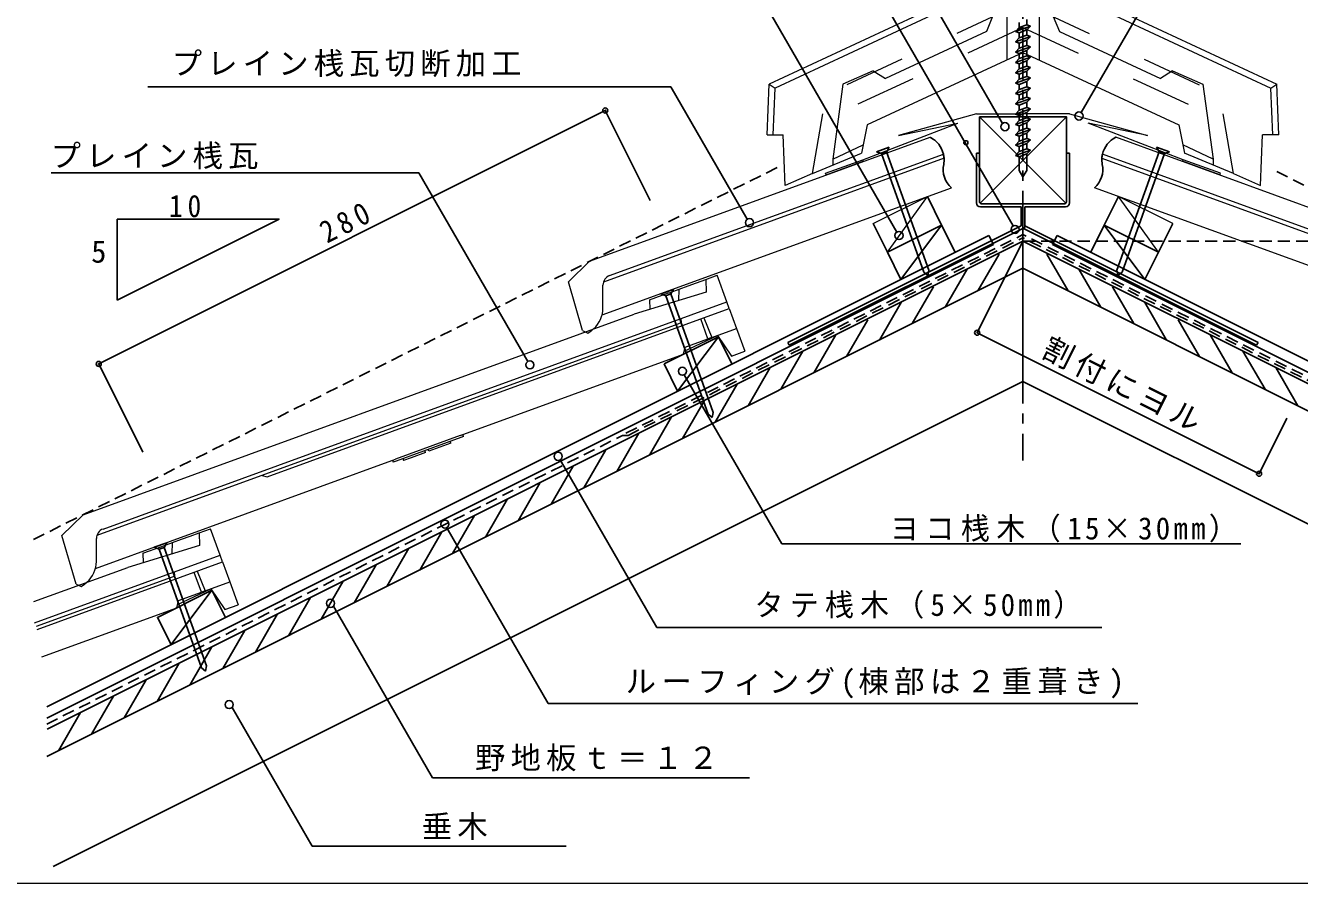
# Model space of a CAD drawing. Units: millimetres, scale not verified. Extents: x -941 to 1052, y -1622 to 1214.
# Drawn here: x 57 to 686, y 578 to 1002 of the extents above; entities that cross this region are included whole.
import ezdxf
from ezdxf.enums import TextEntityAlignment as Align

# ---------------------------------------------------------------- set-up
doc = ezdxf.new("R2010")
doc.units = ezdxf.units.MM
doc.header["$LTSCALE"] = 5
doc.header["$PDMODE"] = 32
doc.header["$PDSIZE"] = 2.5
for name, pattern in [('CHAIN1', [8, 5, -1, 1, -1]), ('DASHED1', [1.8, 1.2, -0.6]), ('DASHED_SPACED', [12, 6, -6])]:
    doc.linetypes.add(name, pattern=pattern)
for name, color, linetype in [('3-0', 7, 'DASHED1'), ('3-1', 7, 'Continuous'), ('3-2', 4, 'Continuous'), ('3-4', 7, 'Continuous'), ('3-6', 7, 'Continuous'), ('3-9', 7, 'Continuous'), ('3-A', 7, 'Continuous'), ('3-B', 2, 'Continuous'), ('3-C', 7, 'Continuous'), ('3-F', 7, 'Continuous'), ('4-1', 4, 'Continuous')]:
    doc.layers.add(name, color=color, linetype=linetype)
doc.layers.add('4-0', color=3, linetype='Continuous', lineweight=18)
doc.styles.add('ＭＳ ゴシック', font='')
doc.styles.get('ＭＳ ゴシック').set_extended_font_data('MS Gothic')

msp = doc.modelspace()

# ---------------------------------------------------------------- linework, layer by layer
at = {"layer": '3-0', "linetype": 'CHAIN1'}
msp.add_line((549.633, 1119.974), (549.633, 786.781), dxfattribs=at)
at = {"layer": '3-0'}
for p, q in [((428.051, 931.475), (57.981, 746.442)), ((675.119, 929.524), (1041.285, 746.442))]:
    msp.add_line(p, q, dxfattribs=at)
at = {"layer": '3-1'}
for centre, radius, start, end in [((498.229, 935.324), 12.415, 13.27605, 63.50026), ((601.037, 935.324), 12.415, 116.49974, 166.72395), ((521.918, 930.535), 11.756, 167.54077, 229.84656), ((498.229, 935.324), 12.415, 349.54478, 3.8487), ((577.348, 930.535), 11.756, 310.15344, 12.45923), ((601.037, 935.324), 12.415, 176.1513, 190.45522)]:
    msp.add_arc(centre, radius, start, end, dxfattribs=at)
at = {"layer": '3-1', "color": 2}
for centre, start, end in [((498.229, 935.324), 3.8487, 13.27605), ((601.037, 935.324), 166.72395, 176.1513)]:
    msp.add_arc(centre, 12.415, start, end, dxfattribs=at)
at = {"layer": '3-2'}
for p, q in [((509.438, 903.066), (502.375, 917.195)), ((589.828, 903.066), (596.892, 917.195)), ((482.607, 889.65), (475.542, 903.778)), ((482.607, 889.65), (509.438, 903.066)), ((509.438, 903.066), (489.314, 876.233)), ((516.146, 889.65), (509.438, 903.066)), ((583.12, 889.65), (589.828, 903.066)), ((589.828, 903.066), (609.952, 876.233)), ((616.66, 889.65), (589.828, 903.066)), ((616.66, 889.65), (623.724, 903.778)), ((66.994, 665.074), (532.757, 897.955)), ((67.196, 653.94), (549.633, 895.158)), ((534.993, 893.483), (532.757, 897.955)), ((549.633, 895.158), (549.633, 825.84)), ((1030.403, 654.773), (549.633, 895.158)), ((564.273, 893.483), (566.509, 897.955)), ((1030.85, 665.785), (566.509, 897.955)), ((66.994, 659.484), (534.993, 893.483)), ((489.314, 876.233), (482.606, 889.65)), ((1030.85, 660.195), (564.273, 893.483)), ((609.952, 876.233), (616.661, 889.65)), ((66.994, 640.423), (549.633, 881.742)), ((1030.85, 641.134), (549.633, 881.742)), ((372.215, 834.455), (399.048, 847.872)), ((399.048, 847.872), (378.924, 821.039)), ((405.756, 834.455), (399.048, 847.872)), ((378.924, 821.039), (372.215, 834.455)), ((70.165, 586.106), (549.633, 825.84)), ((1028.951, 586.181), (549.633, 825.84))]:
    msp.add_line(p, q, dxfattribs=at)
at = {"layer": '3-2', "color": 6, "linetype": 'DASHED1'}
for p, q in [((353.352, 800.212), (549.633, 898.353)), ((354.397, 799.137), (549.633, 896.756)), ((744.333, 801.003), (549.633, 898.353)), ((743.621, 799.762), (549.633, 896.756)), ((66.994, 656.488), (351.662, 799.137)), ((354.397, 799.137), (351.662, 799.137))]:
    msp.add_line(p, q, dxfattribs=at)
at = {"layer": '3-2'}
msp.add_lwpolyline([(155.317, 709.236), (148.608, 722.652), (128.484, 695.819), (121.776, 709.236), (148.608, 722.652)], dxfattribs=at)
at = {"layer": '3-4'}
for p, q in [((545.958, 998.757), (553.308, 1001.432)), ((545.958, 998.757), (547.713, 1000.673)), ((545.958, 998.757), (547.713, 998.118)), ((545.958, 993.649), (553.308, 996.324)), ((545.958, 993.649), (547.713, 995.564)), ((547.713, 998.118), (551.553, 999.516)), ((551.553, 999.516), (553.308, 1001.432)), ((551.553, 994.408), (553.308, 996.324)), ((545.958, 993.649), (547.713, 993.01)), ((545.958, 988.54), (553.308, 991.216)), ((545.958, 988.54), (547.713, 990.456)), ((547.713, 993.01), (551.553, 994.408)), ((547.713, 987.902), (551.553, 989.3)), ((551.553, 989.3), (553.308, 991.216)), ((545.958, 988.54), (547.713, 987.902)), ((545.958, 983.432), (553.308, 986.108)), ((545.958, 983.432), (547.713, 985.348)), ((545.958, 983.432), (547.713, 982.794)), ((547.713, 982.794), (551.553, 984.191)), ((551.553, 984.191), (553.308, 986.108)), ((545.958, 978.324), (553.308, 980.999)), ((545.958, 978.324), (547.713, 980.24)), ((545.958, 978.324), (547.713, 977.686)), ((547.713, 977.686), (551.553, 979.083)), ((551.553, 979.083), (553.308, 980.999)), ((545.957, 973.216), (553.308, 975.891)), ((545.957, 973.216), (547.713, 975.132)), ((545.957, 973.216), (547.713, 972.578)), ((545.957, 968.108), (553.308, 970.783)), ((545.957, 968.108), (547.713, 970.024)), ((547.713, 972.578), (551.553, 973.976)), ((547.713, 972.578), (547.713, 970.024)), ((551.552, 968.867), (553.308, 970.783)), ((551.553, 973.976), (553.308, 975.891)), ((551.553, 973.976), (551.553, 971.421)), ((545.957, 968.108), (547.713, 967.47)), ((545.957, 962.999), (553.308, 965.675)), ((545.957, 962.999), (547.712, 964.915)), ((547.712, 962.362), (551.552, 963.759)), ((547.713, 967.47), (551.552, 968.867)), ((547.713, 967.47), (547.713, 964.915)), ((551.552, 968.867), (551.552, 966.313)), ((551.552, 963.759), (553.308, 965.675)), ((551.552, 963.759), (551.552, 961.205)), ((545.957, 962.999), (547.712, 962.362)), ((545.957, 957.892), (553.308, 960.567)), ((545.957, 957.892), (547.712, 959.807)), ((545.957, 957.892), (547.712, 957.254)), ((547.712, 962.362), (547.712, 959.807)), ((547.712, 957.254), (551.552, 958.651)), ((551.552, 958.651), (553.308, 960.567)), ((551.552, 958.651), (551.552, 956.097)), ((545.956, 952.783), (553.307, 955.459)), ((545.956, 952.783), (547.712, 954.699)), ((545.956, 952.783), (547.712, 952.145)), ((547.712, 957.254), (547.712, 954.699)), ((547.712, 952.145), (551.552, 953.542)), ((547.712, 952.145), (547.712, 949.591)), ((551.552, 953.542), (553.307, 955.459)), ((551.552, 953.542), (551.552, 950.989)), ((545.956, 947.675), (553.307, 950.351)), ((545.956, 947.675), (547.711, 949.591)), ((545.956, 947.675), (547.711, 947.037)), ((545.956, 942.567), (553.307, 945.242)), ((547.711, 947.037), (551.551, 948.435)), ((547.711, 947.037), (547.711, 944.483)), ((551.551, 948.435), (553.307, 950.351)), ((551.551, 948.435), (551.551, 945.881)), ((551.551, 943.326), (553.307, 945.242)), ((545.956, 942.567), (547.711, 944.483)), ((545.956, 942.567), (547.712, 941.929)), ((545.956, 937.459), (553.307, 940.134)), ((545.956, 937.459), (547.712, 939.375)), ((547.711, 941.929), (551.551, 943.326)), ((547.712, 941.929), (547.712, 939.375)), ((547.712, 939.375), (551.552, 940.772)), ((551.551, 943.326), (551.551, 940.772)), ((551.552, 940.772), (553.307, 940.134)), ((551.552, 938.219), (553.307, 940.134)), ((545.956, 937.459), (547.712, 936.821)), ((547.712, 936.821), (551.552, 938.219)), ((547.713, 936.821), (547.713, 930.038)), ((551.553, 938.219), (551.553, 930.038)), ((549.633, 926.849), (547.713, 930.038)), ((549.633, 926.849), (551.553, 930.038))]:
    msp.add_line(p, q, dxfattribs=at)
for points in [[(547.713, 1003.227), (547.713, 1000.673), (551.553, 1002.07)], [(551.553, 1004.624), (551.553, 1002.07), (553.308, 1001.432)], [(547.713, 998.118), (547.713, 995.564), (551.553, 996.962)], [(551.553, 999.516), (551.553, 996.962), (553.308, 996.324)], [(547.713, 993.01), (547.713, 990.456), (551.553, 991.854)], [(551.553, 994.408), (551.553, 991.854), (553.308, 991.216)], [(551.553, 989.3), (551.553, 986.746), (553.308, 986.108)], [(547.713, 987.902), (547.713, 985.348), (551.553, 986.746)], [(547.713, 982.794), (547.713, 980.24), (551.553, 981.638)], [(551.553, 984.191), (551.553, 981.638), (553.308, 980.999)], [(547.713, 977.686), (547.713, 975.132), (551.553, 976.53)], [(551.553, 979.083), (551.553, 976.53), (553.308, 975.891)], [(547.713, 970.024), (551.553, 971.421), (553.308, 970.783)], [(547.712, 964.915), (551.552, 966.313), (553.308, 965.675)], [(547.712, 959.807), (551.552, 961.205), (553.308, 960.567)], [(547.712, 954.699), (551.552, 956.097), (553.307, 955.459)], [(547.711, 949.591), (551.552, 950.989), (553.307, 950.351)], [(547.711, 944.483), (551.551, 945.881), (553.307, 945.242)]]:
    msp.add_lwpolyline(points, dxfattribs=at)
at = {"layer": '3-6'}
for p, q in [((528.132, 956.557), (570.839, 913.85)), ((528.132, 956.557), (528.132, 914.557)), ((571.132, 956.557), (528.425, 913.85)), ((526.632, 914.057), (526.632, 938.557)), ((528.132, 938.557), (526.632, 938.557)), ((571.134, 938.557), (572.634, 938.557)), ((572.634, 914.057), (572.634, 938.557)), ((529.132, 913.557), (549.633, 913.557)), ((570.134, 913.557), (549.633, 913.557)), ((548.782, 912.057), (528.632, 912.057)), ((548.782, 902.777), (548.782, 912.057)), ((550.484, 912.057), (570.634, 912.057)), ((550.484, 901.951), (550.484, 912.057)), ((548.782, 902.777), (433.436, 845.104)), ((550.484, 901.951), (434.107, 843.762)), ((549.633, 901.526), (665.159, 843.762)), ((550.484, 902.777), (665.83, 845.104)), ((434.107, 843.762), (433.436, 845.104)), ((665.159, 843.762), (665.83, 845.104))]:
    msp.add_line(p, q, dxfattribs=at)
msp.add_lwpolyline([(528.132, 956.557), (571.134, 956.557), (571.134, 914.557)], dxfattribs=at)
for centre, radius, start, end in [((528.632, 914.057), 2, 180, 270), ((529.132, 914.557), 1, 180, 270), ((570.134, 914.557), 1, 270, 0), ((570.634, 914.057), 2, 270, 0)]:
    msp.add_arc(centre, radius, start, end, dxfattribs=at)
at = {"layer": '3-9'}
for p, q in [((477.266, 939.319), (483.562, 941.57)), ((477.266, 939.319), (479.729, 938.404)), ((479.729, 938.404), (482.261, 939.309)), ((503.172, 880.76), (482.244, 939.303)), ((482.261, 939.309), (483.562, 941.57)), ((596.094, 880.76), (617.023, 939.303)), ((617.006, 939.309), (615.704, 941.57)), ((622.001, 939.319), (615.704, 941.57)), ((619.537, 938.404), (617.006, 939.309)), ((622.001, 939.319), (619.537, 938.404)), ((500.641, 879.855), (479.712, 938.398)), ((598.625, 879.855), (619.554, 938.398)), ((502.658, 878.205), (500.641, 879.855)), ((502.658, 878.205), (503.172, 880.76)), ((596.608, 878.205), (596.094, 880.76)), ((596.608, 878.205), (598.625, 879.855)), ((370.553, 869.059), (376.849, 871.309)), ((375.548, 869.048), (376.849, 871.309)), ((370.553, 869.059), (373.016, 868.144)), ((393.928, 809.595), (373, 868.138)), ((373.016, 868.144), (375.548, 869.048)), ((396.459, 810.5), (375.531, 869.042)), ((395.945, 807.944), (393.928, 809.595)), ((395.945, 807.944), (396.459, 810.5)), ((120.113, 743.839), (126.409, 746.09)), ((120.113, 743.839), (122.577, 742.925)), ((122.577, 742.925), (125.108, 743.829)), ((146.019, 685.281), (125.091, 743.823)), ((125.108, 743.829), (126.409, 746.09)), ((143.488, 684.375), (122.56, 742.919)), ((145.505, 682.725), (143.488, 684.375)), ((145.505, 682.725), (146.019, 685.281))]:
    msp.add_line(p, q, dxfattribs=at)
at = {"layer": '3-A'}
for p, q in [((465.608, 1081.409), (539.566, 953.309)), ((646.487, 1076.522), (578.434, 958.65)), ((459.334, 1050.53), (544.715, 902.642)), ((423.009, 1010.758), (487.207, 899.563)), ((375.518, 971.359), (117.044, 971.359)), ((375.518, 971.359), (413.298, 905.924)), ((250.985, 928.937), (69.162, 928.937)), ((250.985, 928.937), (304.816, 835.697)), ((382.166, 829.066), (430.373, 745.568)), ((320.777, 787.025), (368.587, 704.216)), ((264.769, 753.517), (314.914, 666.664)), ((430.373, 745.568), (657.274, 745.568)), ((208.724, 714.778), (257.744, 629.872)), ((368.587, 704.216), (588.574, 704.216)), ((158.632, 664.721), (198.238, 596.12)), ((314.914, 666.664), (606.444, 666.664)), ((257.744, 629.872), (414.42, 629.872)), ((198.238, 596.12), (323.778, 596.12))]:
    msp.add_line(p, q, dxfattribs=at)
for centre in [(577.33, 956.982), (540.722, 951.678), (414.454, 904.291), (545.728, 900.917), (488.363, 897.932), (305.871, 833.998), (381.267, 830.852), (319.842, 788.793), (263.87, 755.304), (207.304, 716.186), (157.212, 666.13)]:
    msp.add_circle(centre, 2, dxfattribs=at)
at = {"layer": '3-C'}
for p, q in [((92.697, 834.475), (343.136, 959.695)), ((365.405, 915.158), (343.136, 959.695)), ((101.87, 866.029), (101.87, 906.03)), ((114.508, 790.853), (92.697, 834.475)), ((680.075, 807.587), (666.387, 780.211))]:
    msp.add_line(p, q, dxfattribs=at)
at = {"layer": '3-C', "linetype": 'DASHED1'}
msp.add_line((549.633, 895.158), (937.434, 895.158), dxfattribs=at)
at = {"layer": '3-C'}
for points in [[(101.87, 866.029), (181.87, 906.03), (101.87, 906.03)], [(549.633, 895.158), (527.004, 849.902), (666.387, 780.211)]]:
    msp.add_lwpolyline(points, dxfattribs=at)
for p in [(343.137, 959.695), (527.004, 849.902), (92.698, 834.476), (666.383, 780.213)]:
    msp.add_point(p, dxfattribs=at)
at = {"layer": '3-F'}
for p, q in [((527.366, 870.609), (537.846, 888.76)), ((571.9, 870.609), (561.42, 888.76)), ((511.133, 862.492), (522.023, 881.353)), ((588.133, 862.492), (577.243, 881.353)), ((494.9, 854.376), (505.379, 872.526)), ((604.366, 854.376), (593.886, 872.526)), ((478.667, 846.259), (489.556, 865.12)), ((620.599, 846.259), (609.71, 865.12)), ((462.433, 838.142), (472.913, 856.293)), ((636.832, 838.142), (626.353, 856.293)), ((446.2, 830.026), (457.09, 848.887)), ((653.066, 830.026), (642.176, 848.887)), ((429.967, 821.909), (440.856, 840.77)), ((669.299, 821.909), (658.41, 840.77)), ((413.734, 813.793), (424.623, 832.654)), ((685.532, 813.793), (674.642, 832.654)), ((397.5, 805.676), (408.39, 824.537)), ((381.268, 797.56), (392.157, 816.421)), ((365.034, 789.443), (375.924, 808.304)), ((348.801, 781.326), (359.691, 800.187)), ((332.568, 773.21), (343.458, 792.071)), ((316.335, 765.093), (327.224, 783.954)), ((300.102, 756.977), (310.991, 775.838)), ((283.869, 748.86), (294.758, 767.721)), ((267.635, 740.743), (278.525, 759.604)), ((251.402, 732.627), (262.292, 751.488)), ((235.169, 724.51), (246.058, 743.371)), ((218.936, 716.393), (229.825, 735.255)), ((202.703, 708.277), (213.592, 727.138)), ((186.47, 700.161), (197.359, 719.022)), ((170.236, 692.044), (181.126, 710.905)), ((154.003, 683.927), (164.893, 702.788)), ((137.77, 675.811), (148.66, 694.672)), ((121.537, 667.694), (132.426, 686.555)), ((105.304, 659.578), (116.193, 678.439)), ((89.071, 651.461), (99.96, 670.322)), ((72.838, 643.344), (83.727, 662.205))]:
    msp.add_line(p, q, dxfattribs=at)
at = {"layer": '4-0'}
for p, q in [((545.408, 1029.168), (424.133, 972.638)), ((553.858, 1029.168), (675.133, 972.638)), ((546.676, 1026.449), (427.058, 970.691)), ((552.591, 1026.449), (672.209, 970.691)), ((541.633, 1009.277), (541.633, 984.653)), ((557.633, 1009.278), (557.633, 984.653)), ((534.633, 1006.086), (531.633, 998.638)), ((564.633, 1006.086), (567.633, 998.638)), ((531.633, 998.638), (481.633, 975.438)), ((567.633, 998.638), (617.633, 975.438)), ((547.529, 987.389), (472.633, 952.638)), ((551.738, 987.389), (626.633, 952.638)), ((475.633, 979.331), (460.633, 972.638)), ((475.633, 979.331), (481.633, 975.438)), ((623.633, 979.331), (617.633, 975.438)), ((623.633, 979.331), (638.633, 972.638)), ((423.133, 947.638), (424.133, 972.638)), ((424.133, 972.638), (427.058, 970.691)), ((426.136, 947.638), (427.058, 970.691)), ((460.633, 972.638), (455.633, 935.638)), ((638.633, 972.638), (643.633, 935.638)), ((672.209, 970.691), (675.133, 972.638)), ((673.131, 947.638), (672.209, 970.691)), ((676.133, 947.638), (675.133, 972.638)), ((472.633, 952.638), (469.81, 938.521)), ((626.633, 952.638), (629.456, 938.521)), ((335.424, 885.162), (503.769, 946.435)), ((423.133, 947.638), (431.133, 947.638)), ((432.133, 922.638), (431.133, 947.638)), ((763.843, 885.162), (595.497, 946.435)), ((667.133, 922.638), (668.133, 947.638)), ((676.133, 947.638), (668.133, 947.638)), ((445.633, 928.488), (469.81, 938.521)), ((455.633, 935.638), (470.633, 942.638)), ((643.633, 935.638), (628.633, 942.638)), ((653.633, 928.488), (629.456, 938.521)), ((510.617, 936.157), (342.217, 874.865)), ((345.291, 878.112), (510.313, 938.175)), ((455.633, 935.638), (455.633, 932.638)), ((588.65, 936.157), (757.05, 874.865)), ((753.975, 878.112), (588.953, 938.175)), ((643.633, 935.638), (643.633, 932.638)), ((445.633, 928.488), (432.133, 922.638)), ((653.633, 928.488), (667.133, 922.638)), ((341.558, 858.662), (514.337, 921.549)), ((757.708, 858.662), (584.929, 921.549)), ((388.317, 874.604), (392.774, 876.226)), ((392.774, 876.226), (398.413, 878.279)), ((392.774, 876.226), (392.947, 869.904)), ((403.201, 865.123), (398.413, 878.279)), ((342.001, 862.127), (342.001, 873.414)), ((392.947, 869.904), (357.495, 859.129)), ((375.157, 869.814), (379.619, 871.438)), ((384.081, 873.062), (388.317, 874.604)), ((94.851, 752.893), (403.201, 865.123)), ((365.032, 866.129), (365.16, 861.459)), ((404.398, 861.834), (403.201, 865.123)), ((84.984, 759.943), (357.495, 859.129)), ((176.053, 778.723), (404.398, 861.834)), ((380.862, 854.864), (380.648, 856.914)), ((404.398, 861.834), (407.989, 851.967)), ((378.983, 854.18), (91.777, 749.645)), ((331.931, 850.902), (333.212, 850.304)), ((333.212, 850.304), (334.494, 849.706)), ((334.494, 849.706), (336.133, 850.853)), ((380.862, 854.864), (378.983, 854.18)), ((395.744, 847.51), (407.989, 851.967)), ((407.989, 851.967), (412.093, 840.691)), ((382.134, 840.748), (398.592, 848.547)), ((382.617, 842.733), (393.894, 846.837)), ((398.592, 848.547), (405.516, 838.297)), ((271.35, 799.042), (381.764, 839.23)), ((381.764, 839.23), (382.617, 842.733)), ((405.516, 838.297), (412.093, 840.691)), ((271.35, 799.042), (239.401, 787.414)), ((263.107, 793.914), (255.966, 791.314)), ((266.866, 795.282), (263.107, 793.914)), ((266.866, 795.282), (266.524, 796.221)), ((273.102, 798.616), (272.76, 799.555)), ((91.118, 733.443), (239.401, 787.414)), ((243.032, 787.671), (243.374, 786.731)), ((254.274, 790.699), (253.932, 791.638)), ((255.966, 791.314), (255.624, 792.254)), ((237.991, 786.9), (238.333, 785.961)), ((173.526, 779.4), (176.053, 778.723)), ((137.877, 749.385), (142.335, 751.007)), ((142.335, 751.007), (147.973, 753.059)), ((142.335, 751.007), (142.507, 744.685)), ((152.761, 739.904), (147.973, 753.059)), ((91.561, 736.908), (91.561, 748.194)), ((142.507, 744.685), (107.055, 733.91)), ((124.717, 744.595), (129.179, 746.219)), ((133.641, 747.843), (137.877, 749.385)), ((60.911, 706.473), (152.761, 739.904)), ((114.592, 740.91), (114.72, 736.239)), ((153.958, 736.615), (152.761, 739.904)), ((60.638, 717.015), (107.055, 733.91)), ((62.28, 703.247), (153.958, 736.615)), ((130.423, 729.645), (130.208, 731.695)), ((153.958, 736.615), (157.549, 726.748)), ((128.543, 728.961), (61.85, 704.686)), ((81.491, 725.682), (82.773, 725.085)), ((82.773, 725.085), (84.054, 724.487)), ((84.054, 724.487), (85.693, 725.634)), ((130.423, 729.645), (128.543, 728.961)), ((145.304, 722.291), (157.549, 726.748)), ((157.549, 726.748), (161.653, 715.472)), ((131.694, 715.528), (148.152, 723.328)), ((148.152, 723.328), (155.076, 713.077)), ((64.553, 689.707), (131.324, 714.01)), ((155.076, 713.077), (161.653, 715.472))]:
    msp.add_line(p, q, dxfattribs=at)
at = {"layer": '4-0', "color": 4, "linetype": 'DASHED_SPACED'}
for p, q in [((544.141, 1010.369), (452.231, 967.527)), ((555.126, 1010.369), (647.035, 967.527)), ((549.633, 1000.638), (458.716, 958.453)), ((549.633, 1000.638), (640.55, 958.453)), ((445.633, 928.488), (452.231, 967.527)), ((653.633, 928.488), (647.035, 967.527))]:
    msp.add_line(p, q, dxfattribs=at)
at = {"layer": '4-0', "color": 6}
for p, q in [((526.632, 958.057), (549.633, 958.057)), ((572.634, 958.057), (549.633, 958.057)), ((572.634, 958.057), (611.183, 947.381)), ((611.183, 947.381), (581.815, 953.506)), ((452.315, 927.92), (470.71, 934.615)), ((470.71, 934.615), (470.436, 935.367)), ((628.556, 934.615), (628.83, 935.367)), ((646.952, 927.92), (628.556, 934.615)), ((452.315, 927.92), (452.041, 928.672)), ((646.952, 927.92), (647.225, 928.672))]:
    msp.add_line(p, q, dxfattribs=at)
at = {"layer": '4-0', "color": 4}
for p, q in [((475.542, 903.778), (502.375, 917.195)), ((482.607, 889.65), (502.375, 917.195)), ((623.724, 903.778), (596.892, 917.195)), ((616.66, 889.65), (596.892, 917.195)), ((1043.629, 577.73), (-936.371, 577.73))]:
    msp.add_line(p, q, dxfattribs=at)
at = {"layer": '4-0', "color": 6}
for points in [[(526.632, 958.057), (488.083, 947.381), (517.451, 953.506)], [(452.041, 928.672), (470.436, 935.367), (517.451, 953.506)], [(647.225, 928.672), (628.83, 935.367), (581.815, 953.506)]]:
    msp.add_lwpolyline(points, dxfattribs=at)
at = {"layer": '4-0'}
for points in [[(331.931, 850.902), (324.896, 874.946), (335.424, 885.162)], [(365.032, 866.129), (374.429, 869.549), (375.157, 869.814)], [(379.533, 865.827), (379.619, 871.438), (384.081, 873.062)], [(391.863, 857.272), (395.744, 847.51), (393.894, 846.837), (390.303, 856.704)], [(273.102, 798.616), (271.692, 798.103), (239.743, 786.474), (238.333, 785.961)], [(254.274, 790.699), (247.132, 788.099), (243.374, 786.731)], [(81.491, 725.682), (74.456, 749.726), (84.984, 759.943)], [(114.592, 740.91), (123.989, 744.33), (124.717, 744.595)], [(129.093, 740.608), (129.179, 746.219), (133.641, 747.843)], [(141.423, 732.052), (145.304, 722.291), (143.454, 721.618), (139.863, 731.484)], [(131.324, 714.01), (132.178, 717.513), (143.454, 721.618)]]:
    msp.add_lwpolyline(points, dxfattribs=at)
for centre, radius, start, end in [((549.633, 982.853), 5, 65.10892, 114.89108), ((347.001, 873.414), 5, 110, 180), ((328.238, 862.127), 13.763, 311.42787, 0), ((328.238, 862.128), 13.764, 305.00018, 311.42754), ((96.561, 748.194), 5, 110, 180), ((77.798, 736.908), 13.763, 311.42787, 0), ((77.798, 736.909), 13.764, 305.00018, 311.42754)]:
    msp.add_arc(centre, radius, start, end, dxfattribs=at)
at = {"layer": '4-1'}
msp.add_circle((521.417, 943.757), 1.018, dxfattribs=at)

# ---------------------------------------------------------------- texts
at = {"layer": '3-B', "style": 'ＭＳ ゴシック'}
msp.add_text('5', height=11, dxfattribs=at).set_placement((89.022, 881.171), align=Align.BOTTOM_LEFT)
at = {"layer": '3-B', "char_height": 11, "attachment_point": 7, "style": 'ＭＳ ゴシック'}
for s, insert in [('\\T1.17;プレイン桟瓦切断加工', (128.799, 976.147)), ('\\T1.17;プレイン桟瓦', (68.921, 930.663)), ('\\T1.36;\\W0.9;10', (127.492, 906.829)), ('\\T1.23;\\W0.95;ヨコ桟木（15×30mm）', (483.899, 746.288)), ('\\T1.22;\\W0.95;タテ桟木（5×50mm）', (416.98, 708.518)), ('\\T1.18;ルーフィング(棟部は２重葺き)', (353.207, 669.184)), ('\\T1.17;野地板ｔ＝１２', (278.767, 633.169)), ('\\T1.17;垂木', (252.47, 599.288))]:
    msp.add_mtext(s, dxfattribs=dict(at, insert=insert))
for s, insert, rotation in [('\\T1.37;\\W0.9;280', (205.619, 893.731), 26.565), ('\\T1.17;割付にヨル', (557.549, 837.425), 333.435)]:
    msp.add_mtext(s, dxfattribs=dict(at, insert=insert, rotation=rotation))

doc.saveas('drawing.dxf')
